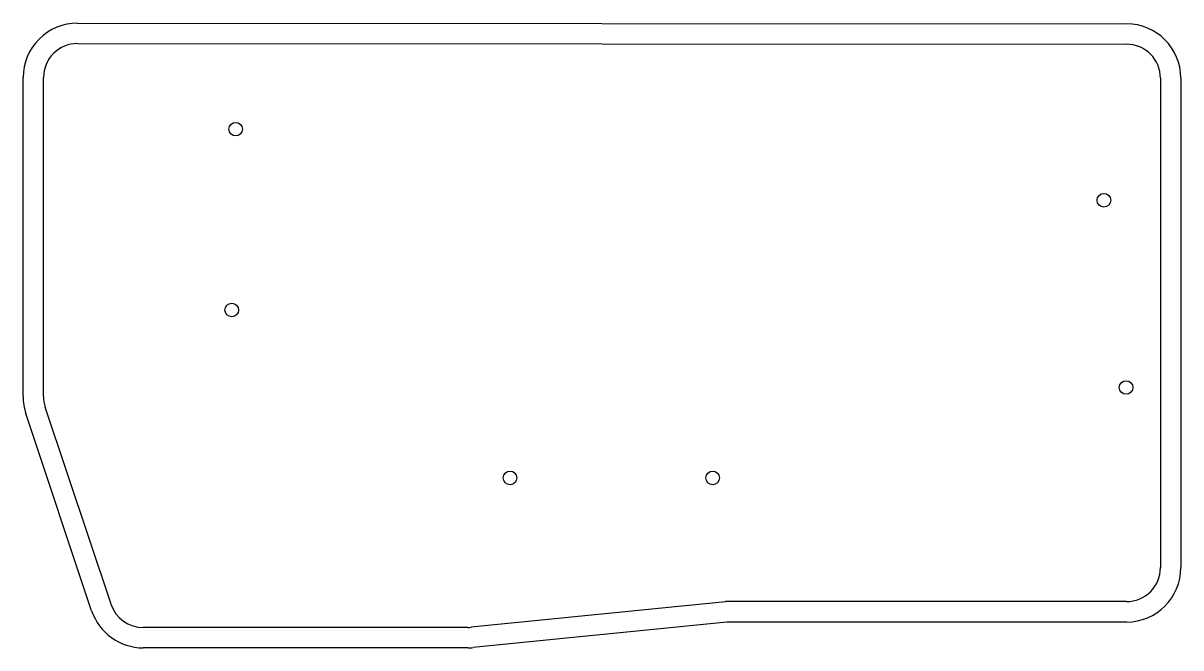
# Model space of a CAD drawing. Header units: millimetres. Extents: x 109 to 280, y -176 to -84.
import ezdxf

# ---------------------------------------------------------------- set-up
doc = ezdxf.new("R2010")
doc.units = ezdxf.units.MM

msp = doc.modelspace()

# ---------------------------------------------------------------- linework, layer by layer
for p, q in [((117.25, -84.4), (271.5, -84.5)), ((117.25, -87.4), (271.5, -87.5)), ((109.25, -139.31), (109.25, -92.4)), ((112.25, -139.31), (112.25, -92.4)), ((276.5, -92.5), (276.5, -164.5)), ((279.5, -92.5), (279.5, -164.5)), ((122.17, -169.88), (112.51, -140.89)), ((119.32, -170.83), (109.66, -141.84)), ((212.55, -169.51), (175.15, -173.27)), ((271.5, -169.5), (212.65, -169.5)), ((174.65, -173.3), (126.91, -173.3)), ((212.75, -172.5), (175.45, -176.26)), ((271.5, -172.5), (212.75, -172.5)), ((174.65, -176.3), (126.91, -176.3))]:
    msp.add_line(p, q)
for centre in [(140.5, -100), (268.18, -110.45), (139.93, -126.6), (271.45, -138), (180.85, -151.3), (210.65, -151.3)]:
    msp.add_circle(centre, 1)
for centre, radius, start, end in [((117.25, -92.4), 8, 89.9642, 180), ((271.5, -92.5), 8, 0, 89.9642), ((117.25, -92.4), 5, 89.9642, 180), ((271.5, -92.5), 5, 0, 89.9642), ((117.25, -139.31), 8, 180, 198.435), ((117.25, -139.31), 5, 180, 198.435), ((271.5, -164.5), 8, 270, 360), ((271.5, -164.5), 5, 270, 360), ((126.91, -168.3), 5, 198.435, 270), ((212.65, -170.5), 1, 90, 95.7557), ((126.91, -168.3), 8, 198.435, 270), ((174.65, -168.3), 5, 270, 275.7557), ((174.65, -168.3), 8, 270, 275.7557)]:
    msp.add_arc(centre, radius, start, end)

doc.saveas('drawing.dxf')
